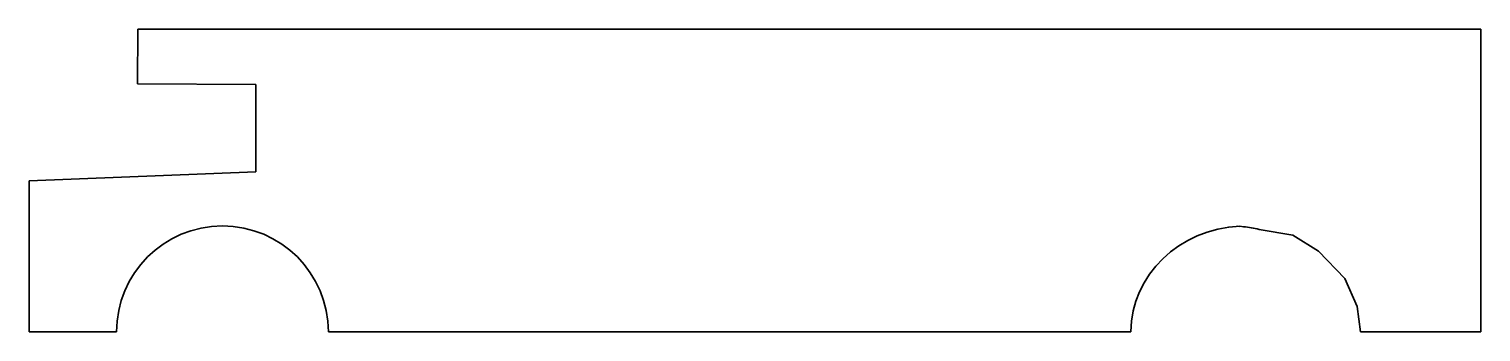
# Model space of a CAD drawing. Extents: x 53 to 244, y 85 to 125.
import ezdxf

# ---------------------------------------------------------------- set-up
doc = ezdxf.new("R2010")
doc.units = 0

msp = doc.modelspace()

# ---------------------------------------------------------------- linework, layer by layer
at = {"color": 7, "lineweight": 35, "ltscale": 0.18115}
msp.add_line((66.935539, 125.026016), (66.910431, 117.780075), dxfattribs=at)
at = {"color": 7, "lineweight": 35}
for p, q in [((66.935539, 125.026016), (244.442123, 125.026016)), ((244.442123, 85.026016), (244.442123, 125.026016)), ((52.55806, 104.998596), (82.51474, 106.179977)), ((92.119667, 85.026016), (198.184952, 85.026016))]:
    msp.add_line(p, q, dxfattribs=at)
at = {"color": 7, "lineweight": 35, "ltscale": 0.39011}
msp.add_line((66.910431, 117.780075), (82.51474, 117.726013), dxfattribs=at)
at = {"color": 7, "lineweight": 35, "ltscale": 0.288651}
msp.add_line((82.51474, 106.179977), (82.51474, 117.726013), dxfattribs=at)
at = {"color": 7, "lineweight": 35, "ltscale": 0.499314}
msp.add_line((52.55806, 85.026016), (52.55806, 104.998596), dxfattribs=at)
at = {"color": 7, "lineweight": 35, "ltscale": 0.007213}
msp.add_line((212.595856, 98.972244), (212.308075, 98.993042), dxfattribs=at)
at = {"color": 7, "lineweight": 35, "ltscale": 0.000913}
msp.add_line((212.595856, 98.972244), (212.595993, 99.008759), dxfattribs=at)
at = {"color": 7, "lineweight": 35, "ltscale": 0.011639}
msp.add_line((212.595993, 99.008759), (213.054581, 98.928513), dxfattribs=at)
at = {"color": 7, "lineweight": 35, "ltscale": 0.113581}
msp.add_line((215.115692, 98.567825), (219.590927, 97.784683), dxfattribs=at)
at = {"color": 7, "lineweight": 35, "ltscale": 0.099225}
msp.add_line((219.590927, 97.784683), (222.9758, 95.712067), dxfattribs=at)
at = {"color": 7, "lineweight": 35, "ltscale": 0.124908}
msp.add_line((222.9758, 95.712067), (226.431656, 92.103683), dxfattribs=at)
at = {"color": 7, "lineweight": 35, "ltscale": 0.101233}
msp.add_line((226.431656, 92.103683), (228.065552, 88.398651), dxfattribs=at)
at = {"color": 7, "lineweight": 35, "ltscale": 0.085052}
msp.add_line((228.065552, 88.398651), (228.512131, 85.026016), dxfattribs=at)
at = {"color": 7, "lineweight": 35, "ltscale": 0.28904}
msp.add_line((52.55806, 85.026016), (64.119667, 85.026016), dxfattribs=at)
at = {"color": 7, "lineweight": 35, "ltscale": 0.001313}
msp.add_line((198.184952, 85.026016), (198.185059, 85.078552), dxfattribs=at)
at = {"color": 7, "lineweight": 35, "ltscale": 0.39825}
msp.add_line((228.512131, 85.026016), (244.442123, 85.026016), dxfattribs=at)
at = {"color": 7, "lineweight": 35}
for centre, radius, start, end in [((78.119667, 85.026016), 14, 0, 179.999995), ((211.282288, 82.730225), 16.294945, 76.393603, 83.755967)]:
    msp.add_arc(centre, radius, start, end, dxfattribs=at)
msp.add_ellipse((213.348633, 85.025909), major_axis=(15.163666, -0.000534), ratio=0.923265, start_param=1.6204835625, end_param=3.1378707762, dxfattribs=at)

doc.saveas('drawing.dxf')
